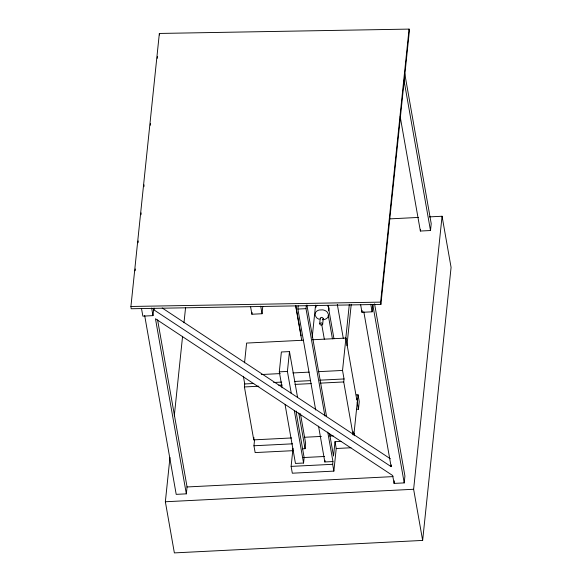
<?xml version="1.0" encoding="UTF-8"?>
<svg xmlns="http://www.w3.org/2000/svg" width="582" height="582" viewBox="0 0 582 582"><rect width="100%" height="100%" fill="white"/><g stroke="black" fill="none" stroke-linecap="round" stroke-linejoin="round"><path stroke-width="0.87" d="M130.921 306.481L159.352 33.45L409.066 29.1L409.328 31.37L380.897 304.401L131.19 308.751L130.921 306.481L380.628 302.131L409.066 29.1M135.14 270.776L135.33 268.971M138.058 242.752L138.247 240.941M140.982 214.729L141.164 212.917M143.9 186.698L144.089 184.894M150.302 125.225L150.491 123.413M157.271 58.324L157.46 56.512M141.513 308.576L142.845 316.142L152.979 315.633L153.699 308.744L153.895 309.857L391.119 466.633L391.3 464.916M153.895 309.857L154.07 308.14M429.378 216.882L442.065 216.249L451.079 267.393L422.648 540.423L174.367 552.9L165.353 501.757L169.966 457.459M174.294 415.868L182.581 336.309M183.992 322.748L185.593 307.383M144.671 315.517L176.201 494.358L186.335 493.849L187.055 486.959L157.598 319.911M244.542 362.855L246.601 343.074L303.477 340.215M262.788 306.503L262.038 313.734L251.904 314.244L252.093 312.439M291.662 437.955L253.745 439.861L244.418 386.95L244.731 383.953L243.378 376.292M253.745 439.861L253.978 437.613M292.877 450.679L255.149 452.578L253.948 445.768L254.574 439.781M282.117 387.787L279.309 371.847L281.375 351.986L289.48 351.579L297.606 397.63M291.32 393.578L287.413 371.44L289.48 351.579M315.684 410.019L297.882 309.057L298.21 305.914M324.909 415.948L305.994 308.649L306.321 305.506M296.449 411.096L296.267 412.864L304.139 457.517L303.564 463.025L295.46 463.432L285.085 404.614M341.096 441.389L335.021 441.694L336.221 448.504L333.864 471.114L292.317 473.202L291.116 466.393L293.001 448.3M312.199 337.364L315.56 305.15M302.356 448.817L305.055 448.678L305.63 443.171L300.436 413.7M319.627 323.774L320.296 317.976L321.875 317.321L323.243 318.325L322.69 324.13A1.593 1.171 5.9 0 1 322.137 324.872C317.59 326.131 321.169 320.26 322.69 324.13M327.746 432.04L332.948 461.548L324.843 461.955L325.011 460.384M333.864 471.114L332.664 464.305L332.948 461.548M335.021 441.694L333.522 456.041L329.587 433.685M345.693 339.175L349.324 304.342M353.056 434.87L343.729 381.952L344.042 378.962L342.536 370.45L345.912 338.084L312.505 339.757M346.916 345.773L351.237 304.328M372.829 304.924L372.109 311.814L361.975 312.323L362.157 310.599M353.136 434.121L353.369 431.873L353.885 434.79M353.871 434.885L358.046 394.807L356.308 394.894M356.657 409.284L358.461 409.197L359.247 401.616L358.046 394.807M374.568 303.848L404.927 476.011L404.214 482.9L394.079 483.409L394.349 480.827M404.716 73.397L431.211 223.641L430.491 230.53L420.364 231.039L420.539 229.315M422.648 540.423L413.627 489.273L442.065 216.249M315.728 307.587L316.186 306.35A6.751 4.976 5.9 0 1 317.066 305.259M328.677 310.773L329.128 308.227L327.797 305.768M322.668 319.765L324.37 319.503A6.751 4.976 5.9 0 0 328.03 316.972L328.481 314.425L327.149 311.967A6.751 4.976 5.9 0 0 322.668 309.864L319.198 310.017A6.751 4.976 5.9 0 0 315.539 312.57L315.088 315.102L316.419 317.554A6.751 4.976 5.9 0 0 319.198 319.263M389.511 218.89L418.502 217.428M297.882 309.057L305.994 308.649M279.309 371.847L287.413 371.44M261.282 374.539L280.248 373.586M292.884 372.946L309.137 372.131M318.165 371.68L342.536 370.45M244.731 383.953L253.759 383.494M273.62 382.498L281.746 382.09M294.383 381.457L310.635 380.635M319.663 380.184L344.042 378.962M244.418 386.95L258.859 386.222M278.727 385.226L282.335 385.044M294.972 384.404L311.225 383.589M320.253 383.138L343.729 381.952M304.226 437.286L321.38 436.42M329.507 436.013L333.195 435.867M253.948 445.768L292.571 443.826M336.221 448.504L350.99 447.762M303.171 457.561L324.596 456.484M291.116 466.393L332.664 464.305M186.909 486.967L392.981 476.614M165.353 501.757L413.627 489.273M162.189 307.98L390.318 458.747M320.34 318.856L320.202 318.267M357.253 402.417L358.461 409.197M404.003 80.28L430.491 230.53M400.161 116.48L420.364 231.039M372.749 304.495L404.214 482.9M370.778 304.24L372.109 311.814M363.801 311.705L391.119 466.633M394.079 483.409L392.69 475.538L155.467 318.761L186.335 493.849M360.644 304.757L361.975 312.323M357.406 400.954L356.955 398.401L356.802 399.87L345.912 338.084M337.305 304.401L343.285 338.295M354.045 433.197L354.496 435.751M328.124 305.615L333.959 338.702M328.343 315.597L332.438 338.848M321.795 324.858L324.32 339.182M306.881 304.932L326.589 416.697M318.529 426.133L324.843 461.955M295.78 305.608L301.112 335.829M295.605 305.594L301.738 340.383M298.762 412.958L305.055 448.678M294.288 410.405L303.564 463.025M260.7 306.168L262.038 313.734M250.566 306.678L251.904 314.244M151.647 308.067L152.979 315.633M380.628 302.131L380.897 304.401M159.352 33.45L159.533 34.964M323.265 318.623A1.593 1.171 5.9 0 1 322.712 319.358"/></g></svg>
